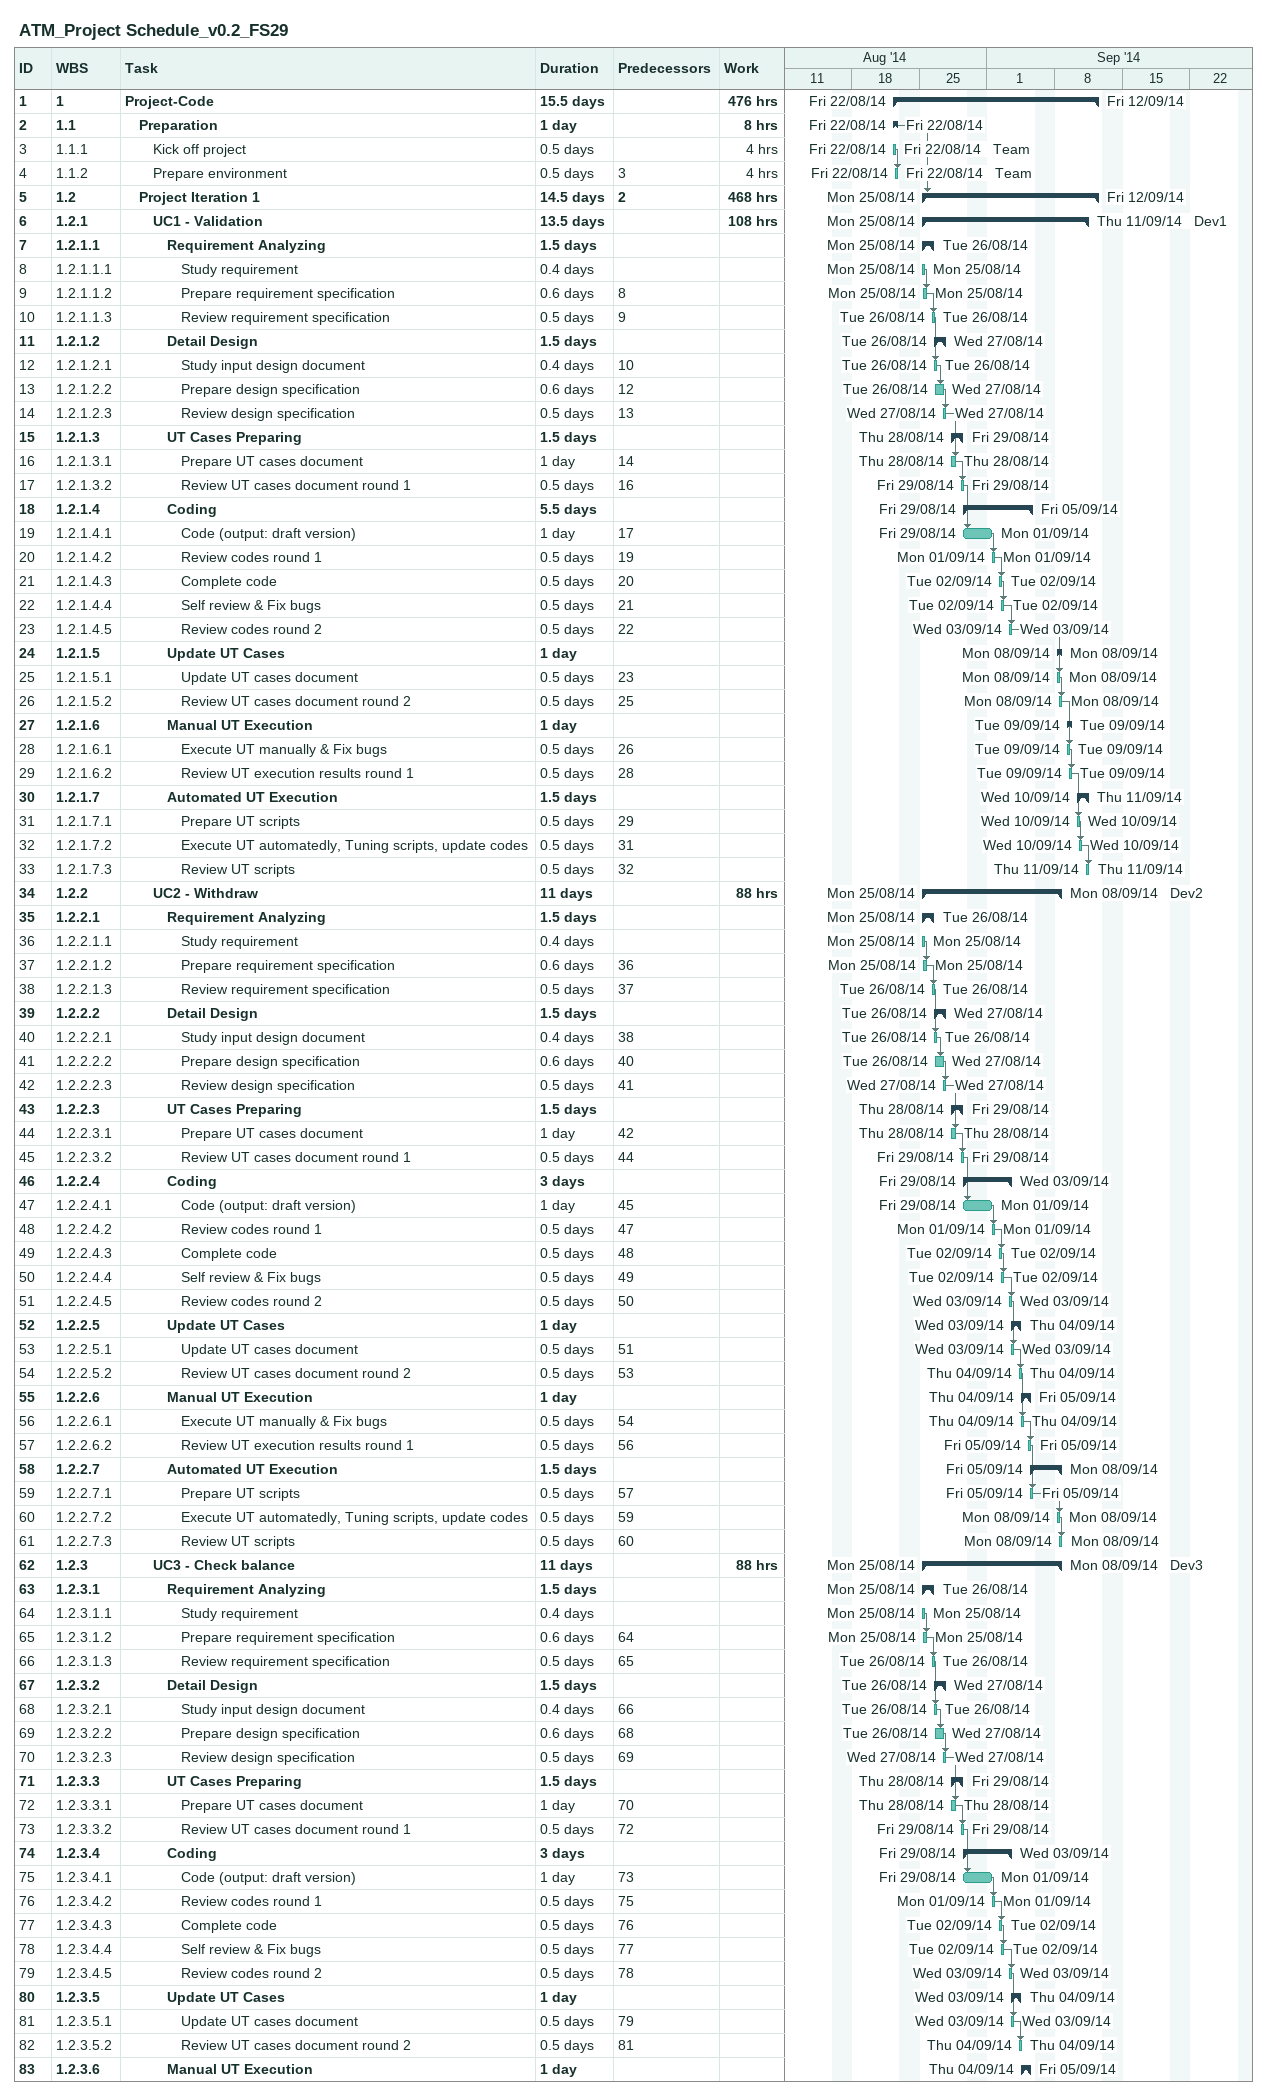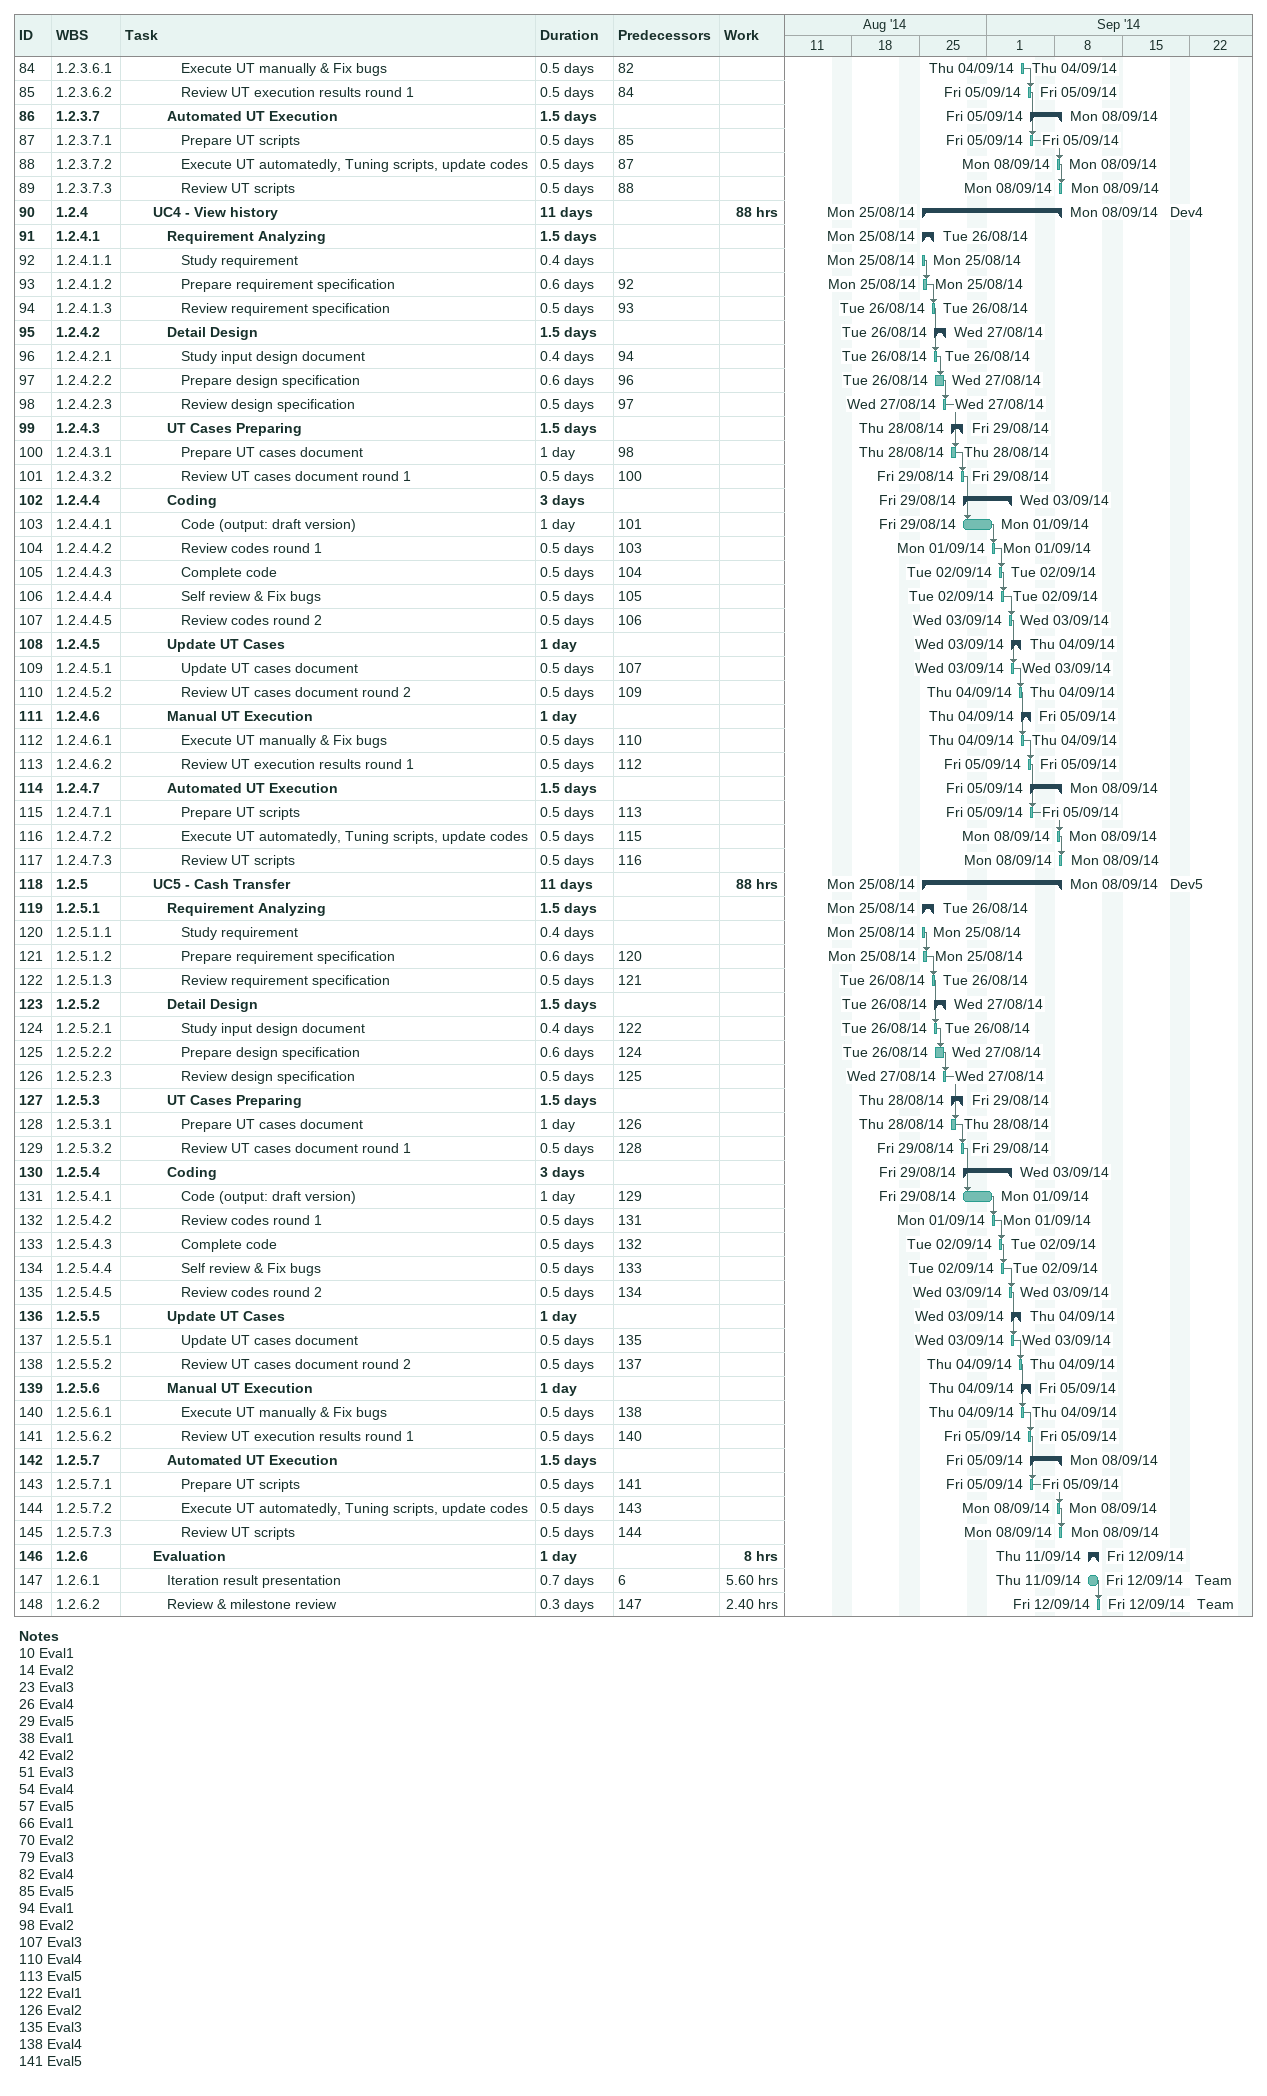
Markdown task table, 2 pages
ATM_Project Schedule_v0.2_FS29

| ID | WBS | Task | Duration | Start | Finish | Predecessors | Resources | Work (h) |
|---|---|---|---|---|---|---|---|---|
| 1 | 1 | **Project-Code** | 15.5d | 2014-08-22 | 2014-09-12 |  |  | 476 |
| 2 | 1.1 | **Preparation** | 1d | 2014-08-22 | 2014-08-22 |  |  | 8 |
| 3 | 1.1.1 | Kick off project | 0.5d | 2014-08-22 | 2014-08-22 |  | Team | 4 |
| 4 | 1.1.2 | Prepare environment | 0.5d | 2014-08-22 | 2014-08-22 | 3 | Team | 4 |
| 5 | 1.2 | **Project Iteration 1** | 14.5d | 2014-08-25 | 2014-09-12 | 2 |  | 468 |
| 6 | 1.2.1 | **UC1 - Validation** | 13.5d | 2014-08-25 | 2014-09-11 |  | Dev1 | 108 |
| 7 | 1.2.1.1 | **Requirement Analyzing** | 1.5d | 2014-08-25 | 2014-08-26 |  |  |  |
| 8 | 1.2.1.1.1 | Study requirement | 0.4d | 2014-08-25 | 2014-08-25 |  |  |  |
| 9 | 1.2.1.1.2 | Prepare requirement specification | 0.6d | 2014-08-25 | 2014-08-25 | 8 |  |  |
| 10 | 1.2.1.1.3 | Review requirement specification | 0.5d | 2014-08-26 | 2014-08-26 | 9 |  |  |
| 11 | 1.2.1.2 | **Detail Design** | 1.5d | 2014-08-26 | 2014-08-27 |  |  |  |
| 12 | 1.2.1.2.1 | Study input design document | 0.4d | 2014-08-26 | 2014-08-26 | 10 |  |  |
| 13 | 1.2.1.2.2 | Prepare design specification | 0.6d | 2014-08-26 | 2014-08-27 | 12 |  |  |
| 14 | 1.2.1.2.3 | Review design specification | 0.5d | 2014-08-27 | 2014-08-27 | 13 |  |  |
| 15 | 1.2.1.3 | **UT Cases Preparing** | 1.5d | 2014-08-28 | 2014-08-29 |  |  |  |
| 16 | 1.2.1.3.1 | Prepare UT cases document | 1d | 2014-08-28 | 2014-08-28 | 14 |  |  |
| 17 | 1.2.1.3.2 | Review UT cases document round 1 | 0.5d | 2014-08-29 | 2014-08-29 | 16 |  |  |
| 18 | 1.2.1.4 | **Coding** | 5.5d | 2014-08-29 | 2014-09-05 |  |  |  |
| 19 | 1.2.1.4.1 | Code (output: draft version) | 1d | 2014-08-29 | 2014-09-01 | 17 |  |  |
| 20 | 1.2.1.4.2 | Review codes round 1 | 0.5d | 2014-09-01 | 2014-09-01 | 19 |  |  |
| 21 | 1.2.1.4.3 | Complete code | 0.5d | 2014-09-02 | 2014-09-02 | 20 |  |  |
| 22 | 1.2.1.4.4 | Self review & Fix bugs | 0.5d | 2014-09-02 | 2014-09-02 | 21 |  |  |
| 23 | 1.2.1.4.5 | Review codes round 2 | 0.5d | 2014-09-03 | 2014-09-03 | 22 |  |  |
| 24 | 1.2.1.5 | **Update UT Cases** | 1d | 2014-09-08 | 2014-09-08 |  |  |  |
| 25 | 1.2.1.5.1 | Update UT cases document | 0.5d | 2014-09-08 | 2014-09-08 | 23 |  |  |
| 26 | 1.2.1.5.2 | Review UT cases document round 2 | 0.5d | 2014-09-08 | 2014-09-08 | 25 |  |  |
| 27 | 1.2.1.6 | **Manual UT Execution** | 1d | 2014-09-09 | 2014-09-09 |  |  |  |
| 28 | 1.2.1.6.1 | Execute UT manually & Fix bugs | 0.5d | 2014-09-09 | 2014-09-09 | 26 |  |  |
| 29 | 1.2.1.6.2 | Review UT execution results round 1 | 0.5d | 2014-09-09 | 2014-09-09 | 28 |  |  |
| 30 | 1.2.1.7 | **Automated UT Execution** | 1.5d | 2014-09-10 | 2014-09-11 |  |  |  |
| 31 | 1.2.1.7.1 | Prepare UT scripts | 0.5d | 2014-09-10 | 2014-09-10 | 29 |  |  |
| 32 | 1.2.1.7.2 | Execute UT automatedly, Tuning scripts, update codes | 0.5d | 2014-09-10 | 2014-09-10 | 31 |  |  |
| 33 | 1.2.1.7.3 | Review UT scripts | 0.5d | 2014-09-11 | 2014-09-11 | 32 |  |  |
| 34 | 1.2.2 | **UC2 - Withdraw** | 11d | 2014-08-25 | 2014-09-08 |  | Dev2 | 88 |
| 35 | 1.2.2.1 | **Requirement Analyzing** | 1.5d | 2014-08-25 | 2014-08-26 |  |  |  |
| 36 | 1.2.2.1.1 | Study requirement | 0.4d | 2014-08-25 | 2014-08-25 |  |  |  |
| 37 | 1.2.2.1.2 | Prepare requirement specification | 0.6d | 2014-08-25 | 2014-08-25 | 36 |  |  |
| 38 | 1.2.2.1.3 | Review requirement specification | 0.5d | 2014-08-26 | 2014-08-26 | 37 |  |  |
| 39 | 1.2.2.2 | **Detail Design** | 1.5d | 2014-08-26 | 2014-08-27 |  |  |  |
| 40 | 1.2.2.2.1 | Study input design document | 0.4d | 2014-08-26 | 2014-08-26 | 38 |  |  |
| 41 | 1.2.2.2.2 | Prepare design specification | 0.6d | 2014-08-26 | 2014-08-27 | 40 |  |  |
| 42 | 1.2.2.2.3 | Review design specification | 0.5d | 2014-08-27 | 2014-08-27 | 41 |  |  |
| 43 | 1.2.2.3 | **UT Cases Preparing** | 1.5d | 2014-08-28 | 2014-08-29 |  |  |  |
| 44 | 1.2.2.3.1 | Prepare UT cases document | 1d | 2014-08-28 | 2014-08-28 | 42 |  |  |
| 45 | 1.2.2.3.2 | Review UT cases document round 1 | 0.5d | 2014-08-29 | 2014-08-29 | 44 |  |  |
| 46 | 1.2.2.4 | **Coding** | 3d | 2014-08-29 | 2014-09-03 |  |  |  |
| 47 | 1.2.2.4.1 | Code (output: draft version) | 1d | 2014-08-29 | 2014-09-01 | 45 |  |  |
| 48 | 1.2.2.4.2 | Review codes round 1 | 0.5d | 2014-09-01 | 2014-09-01 | 47 |  |  |
| 49 | 1.2.2.4.3 | Complete code | 0.5d | 2014-09-02 | 2014-09-02 | 48 |  |  |
| 50 | 1.2.2.4.4 | Self review & Fix bugs | 0.5d | 2014-09-02 | 2014-09-02 | 49 |  |  |
| 51 | 1.2.2.4.5 | Review codes round 2 | 0.5d | 2014-09-03 | 2014-09-03 | 50 |  |  |
| 52 | 1.2.2.5 | **Update UT Cases** | 1d | 2014-09-03 | 2014-09-04 |  |  |  |
| 53 | 1.2.2.5.1 | Update UT cases document | 0.5d | 2014-09-03 | 2014-09-03 | 51 |  |  |
| 54 | 1.2.2.5.2 | Review UT cases document round 2 | 0.5d | 2014-09-04 | 2014-09-04 | 53 |  |  |
| 55 | 1.2.2.6 | **Manual UT Execution** | 1d | 2014-09-04 | 2014-09-05 |  |  |  |
| 56 | 1.2.2.6.1 | Execute UT manually & Fix bugs | 0.5d | 2014-09-04 | 2014-09-04 | 54 |  |  |
| 57 | 1.2.2.6.2 | Review UT execution results round 1 | 0.5d | 2014-09-05 | 2014-09-05 | 56 |  |  |
| 58 | 1.2.2.7 | **Automated UT Execution** | 1.5d | 2014-09-05 | 2014-09-08 |  |  |  |
| 59 | 1.2.2.7.1 | Prepare UT scripts | 0.5d | 2014-09-05 | 2014-09-05 | 57 |  |  |
| 60 | 1.2.2.7.2 | Execute UT automatedly, Tuning scripts, update codes | 0.5d | 2014-09-08 | 2014-09-08 | 59 |  |  |
| 61 | 1.2.2.7.3 | Review UT scripts | 0.5d | 2014-09-08 | 2014-09-08 | 60 |  |  |
| 62 | 1.2.3 | **UC3 - Check balance** | 11d | 2014-08-25 | 2014-09-08 |  | Dev3 | 88 |
| 63 | 1.2.3.1 | **Requirement Analyzing** | 1.5d | 2014-08-25 | 2014-08-26 |  |  |  |
| 64 | 1.2.3.1.1 | Study requirement | 0.4d | 2014-08-25 | 2014-08-25 |  |  |  |
| 65 | 1.2.3.1.2 | Prepare requirement specification | 0.6d | 2014-08-25 | 2014-08-25 | 64 |  |  |
| 66 | 1.2.3.1.3 | Review requirement specification | 0.5d | 2014-08-26 | 2014-08-26 | 65 |  |  |
| 67 | 1.2.3.2 | **Detail Design** | 1.5d | 2014-08-26 | 2014-08-27 |  |  |  |
| 68 | 1.2.3.2.1 | Study input design document | 0.4d | 2014-08-26 | 2014-08-26 | 66 |  |  |
| 69 | 1.2.3.2.2 | Prepare design specification | 0.6d | 2014-08-26 | 2014-08-27 | 68 |  |  |
| 70 | 1.2.3.2.3 | Review design specification | 0.5d | 2014-08-27 | 2014-08-27 | 69 |  |  |
| 71 | 1.2.3.3 | **UT Cases Preparing** | 1.5d | 2014-08-28 | 2014-08-29 |  |  |  |
| 72 | 1.2.3.3.1 | Prepare UT cases document | 1d | 2014-08-28 | 2014-08-28 | 70 |  |  |
| 73 | 1.2.3.3.2 | Review UT cases document round 1 | 0.5d | 2014-08-29 | 2014-08-29 | 72 |  |  |
| 74 | 1.2.3.4 | **Coding** | 3d | 2014-08-29 | 2014-09-03 |  |  |  |
| 75 | 1.2.3.4.1 | Code (output: draft version) | 1d | 2014-08-29 | 2014-09-01 | 73 |  |  |
| 76 | 1.2.3.4.2 | Review codes round 1 | 0.5d | 2014-09-01 | 2014-09-01 | 75 |  |  |
| 77 | 1.2.3.4.3 | Complete code | 0.5d | 2014-09-02 | 2014-09-02 | 76 |  |  |
| 78 | 1.2.3.4.4 | Self review & Fix bugs | 0.5d | 2014-09-02 | 2014-09-02 | 77 |  |  |
| 79 | 1.2.3.4.5 | Review codes round 2 | 0.5d | 2014-09-03 | 2014-09-03 | 78 |  |  |
| 80 | 1.2.3.5 | **Update UT Cases** | 1d | 2014-09-03 | 2014-09-04 |  |  |  |
| 81 | 1.2.3.5.1 | Update UT cases document | 0.5d | 2014-09-03 | 2014-09-03 | 79 |  |  |
| 82 | 1.2.3.5.2 | Review UT cases document round 2 | 0.5d | 2014-09-04 | 2014-09-04 | 81 |  |  |
| 83 | 1.2.3.6 | **Manual UT Execution** | 1d | 2014-09-04 | 2014-09-05 |  |  |  |
| 84 | 1.2.3.6.1 | Execute UT manually & Fix bugs | 0.5d | 2014-09-04 | 2014-09-04 | 82 |  |  |
| 85 | 1.2.3.6.2 | Review UT execution results round 1 | 0.5d | 2014-09-05 | 2014-09-05 | 84 |  |  |
| 86 | 1.2.3.7 | **Automated UT Execution** | 1.5d | 2014-09-05 | 2014-09-08 |  |  |  |
| 87 | 1.2.3.7.1 | Prepare UT scripts | 0.5d | 2014-09-05 | 2014-09-05 | 85 |  |  |
| 88 | 1.2.3.7.2 | Execute UT automatedly, Tuning scripts, update codes | 0.5d | 2014-09-08 | 2014-09-08 | 87 |  |  |
| 89 | 1.2.3.7.3 | Review UT scripts | 0.5d | 2014-09-08 | 2014-09-08 | 88 |  |  |
| 90 | 1.2.4 | **UC4 - View history** | 11d | 2014-08-25 | 2014-09-08 |  | Dev4 | 88 |
| 91 | 1.2.4.1 | **Requirement Analyzing** | 1.5d | 2014-08-25 | 2014-08-26 |  |  |  |
| 92 | 1.2.4.1.1 | Study requirement | 0.4d | 2014-08-25 | 2014-08-25 |  |  |  |
| 93 | 1.2.4.1.2 | Prepare requirement specification | 0.6d | 2014-08-25 | 2014-08-25 | 92 |  |  |
| 94 | 1.2.4.1.3 | Review requirement specification | 0.5d | 2014-08-26 | 2014-08-26 | 93 |  |  |
| 95 | 1.2.4.2 | **Detail Design** | 1.5d | 2014-08-26 | 2014-08-27 |  |  |  |
| 96 | 1.2.4.2.1 | Study input design document | 0.4d | 2014-08-26 | 2014-08-26 | 94 |  |  |
| 97 | 1.2.4.2.2 | Prepare design specification | 0.6d | 2014-08-26 | 2014-08-27 | 96 |  |  |
| 98 | 1.2.4.2.3 | Review design specification | 0.5d | 2014-08-27 | 2014-08-27 | 97 |  |  |
| 99 | 1.2.4.3 | **UT Cases Preparing** | 1.5d | 2014-08-28 | 2014-08-29 |  |  |  |
| 100 | 1.2.4.3.1 | Prepare UT cases document | 1d | 2014-08-28 | 2014-08-28 | 98 |  |  |
| 101 | 1.2.4.3.2 | Review UT cases document round 1 | 0.5d | 2014-08-29 | 2014-08-29 | 100 |  |  |
| 102 | 1.2.4.4 | **Coding** | 3d | 2014-08-29 | 2014-09-03 |  |  |  |
| 103 | 1.2.4.4.1 | Code (output: draft version) | 1d | 2014-08-29 | 2014-09-01 | 101 |  |  |
| 104 | 1.2.4.4.2 | Review codes round 1 | 0.5d | 2014-09-01 | 2014-09-01 | 103 |  |  |
| 105 | 1.2.4.4.3 | Complete code | 0.5d | 2014-09-02 | 2014-09-02 | 104 |  |  |
| 106 | 1.2.4.4.4 | Self review & Fix bugs | 0.5d | 2014-09-02 | 2014-09-02 | 105 |  |  |
| 107 | 1.2.4.4.5 | Review codes round 2 | 0.5d | 2014-09-03 | 2014-09-03 | 106 |  |  |
| 108 | 1.2.4.5 | **Update UT Cases** | 1d | 2014-09-03 | 2014-09-04 |  |  |  |
| 109 | 1.2.4.5.1 | Update UT cases document | 0.5d | 2014-09-03 | 2014-09-03 | 107 |  |  |
| 110 | 1.2.4.5.2 | Review UT cases document round 2 | 0.5d | 2014-09-04 | 2014-09-04 | 109 |  |  |
| 111 | 1.2.4.6 | **Manual UT Execution** | 1d | 2014-09-04 | 2014-09-05 |  |  |  |
| 112 | 1.2.4.6.1 | Execute UT manually & Fix bugs | 0.5d | 2014-09-04 | 2014-09-04 | 110 |  |  |
| 113 | 1.2.4.6.2 | Review UT execution results round 1 | 0.5d | 2014-09-05 | 2014-09-05 | 112 |  |  |
| 114 | 1.2.4.7 | **Automated UT Execution** | 1.5d | 2014-09-05 | 2014-09-08 |  |  |  |
| 115 | 1.2.4.7.1 | Prepare UT scripts | 0.5d | 2014-09-05 | 2014-09-05 | 113 |  |  |
| 116 | 1.2.4.7.2 | Execute UT automatedly, Tuning scripts, update codes | 0.5d | 2014-09-08 | 2014-09-08 | 115 |  |  |
| 117 | 1.2.4.7.3 | Review UT scripts | 0.5d | 2014-09-08 | 2014-09-08 | 116 |  |  |
| 118 | 1.2.5 | **UC5 - Cash Transfer** | 11d | 2014-08-25 | 2014-09-08 |  | Dev5 | 88 |
| 119 | 1.2.5.1 | **Requirement Analyzing** | 1.5d | 2014-08-25 | 2014-08-26 |  |  |  |
| 120 | 1.2.5.1.1 | Study requirement | 0.4d | 2014-08-25 | 2014-08-25 |  |  |  |
| 121 | 1.2.5.1.2 | Prepare requirement specification | 0.6d | 2014-08-25 | 2014-08-25 | 120 |  |  |
| 122 | 1.2.5.1.3 | Review requirement specification | 0.5d | 2014-08-26 | 2014-08-26 | 121 |  |  |
| 123 | 1.2.5.2 | **Detail Design** | 1.5d | 2014-08-26 | 2014-08-27 |  |  |  |
| 124 | 1.2.5.2.1 | Study input design document | 0.4d | 2014-08-26 | 2014-08-26 | 122 |  |  |
| 125 | 1.2.5.2.2 | Prepare design specification | 0.6d | 2014-08-26 | 2014-08-27 | 124 |  |  |
| 126 | 1.2.5.2.3 | Review design specification | 0.5d | 2014-08-27 | 2014-08-27 | 125 |  |  |
| 127 | 1.2.5.3 | **UT Cases Preparing** | 1.5d | 2014-08-28 | 2014-08-29 |  |  |  |
| 128 | 1.2.5.3.1 | Prepare UT cases document | 1d | 2014-08-28 | 2014-08-28 | 126 |  |  |
| 129 | 1.2.5.3.2 | Review UT cases document round 1 | 0.5d | 2014-08-29 | 2014-08-29 | 128 |  |  |
| 130 | 1.2.5.4 | **Coding** | 3d | 2014-08-29 | 2014-09-03 |  |  |  |
| 131 | 1.2.5.4.1 | Code (output: draft version) | 1d | 2014-08-29 | 2014-09-01 | 129 |  |  |
| 132 | 1.2.5.4.2 | Review codes round 1 | 0.5d | 2014-09-01 | 2014-09-01 | 131 |  |  |
| 133 | 1.2.5.4.3 | Complete code | 0.5d | 2014-09-02 | 2014-09-02 | 132 |  |  |
| 134 | 1.2.5.4.4 | Self review & Fix bugs | 0.5d | 2014-09-02 | 2014-09-02 | 133 |  |  |
| 135 | 1.2.5.4.5 | Review codes round 2 | 0.5d | 2014-09-03 | 2014-09-03 | 134 |  |  |
| 136 | 1.2.5.5 | **Update UT Cases** | 1d | 2014-09-03 | 2014-09-04 |  |  |  |
| 137 | 1.2.5.5.1 | Update UT cases document | 0.5d | 2014-09-03 | 2014-09-03 | 135 |  |  |
| 138 | 1.2.5.5.2 | Review UT cases document round 2 | 0.5d | 2014-09-04 | 2014-09-04 | 137 |  |  |
| 139 | 1.2.5.6 | **Manual UT Execution** | 1d | 2014-09-04 | 2014-09-05 |  |  |  |
| 140 | 1.2.5.6.1 | Execute UT manually & Fix bugs | 0.5d | 2014-09-04 | 2014-09-04 | 138 |  |  |
| 141 | 1.2.5.6.2 | Review UT execution results round 1 | 0.5d | 2014-09-05 | 2014-09-05 | 140 |  |  |
| 142 | 1.2.5.7 | **Automated UT Execution** | 1.5d | 2014-09-05 | 2014-09-08 |  |  |  |
| 143 | 1.2.5.7.1 | Prepare UT scripts | 0.5d | 2014-09-05 | 2014-09-05 | 141 |  |  |
| 144 | 1.2.5.7.2 | Execute UT automatedly, Tuning scripts, update codes | 0.5d | 2014-09-08 | 2014-09-08 | 143 |  |  |
| 145 | 1.2.5.7.3 | Review UT scripts | 0.5d | 2014-09-08 | 2014-09-08 | 144 |  |  |
| 146 | 1.2.6 | **Evaluation** | 1d | 2014-09-11 | 2014-09-12 |  |  | 8 |
| 147 | 1.2.6.1 | Iteration result presentation | 0.7d | 2014-09-11 | 2014-09-12 | 6 | Team | 5.60 |
| 148 | 1.2.6.2 | Review & milestone review | 0.3d | 2014-09-12 | 2014-09-12 | 147 | Team | 2.40 |

Notes
- 10: Eval1
- 14: Eval2
- 23: Eval3
- 26: Eval4
- 29: Eval5
- 38: Eval1
- 42: Eval2
- 51: Eval3
- 54: Eval4
- 57: Eval5
- 66: Eval1
- 70: Eval2
- 79: Eval3
- 82: Eval4
- 85: Eval5
- 94: Eval1
- 98: Eval2
- 107: Eval3
- 110: Eval4
- 113: Eval5
- 122: Eval1
- 126: Eval2
- 135: Eval3
- 138: Eval4
- 141: Eval5
